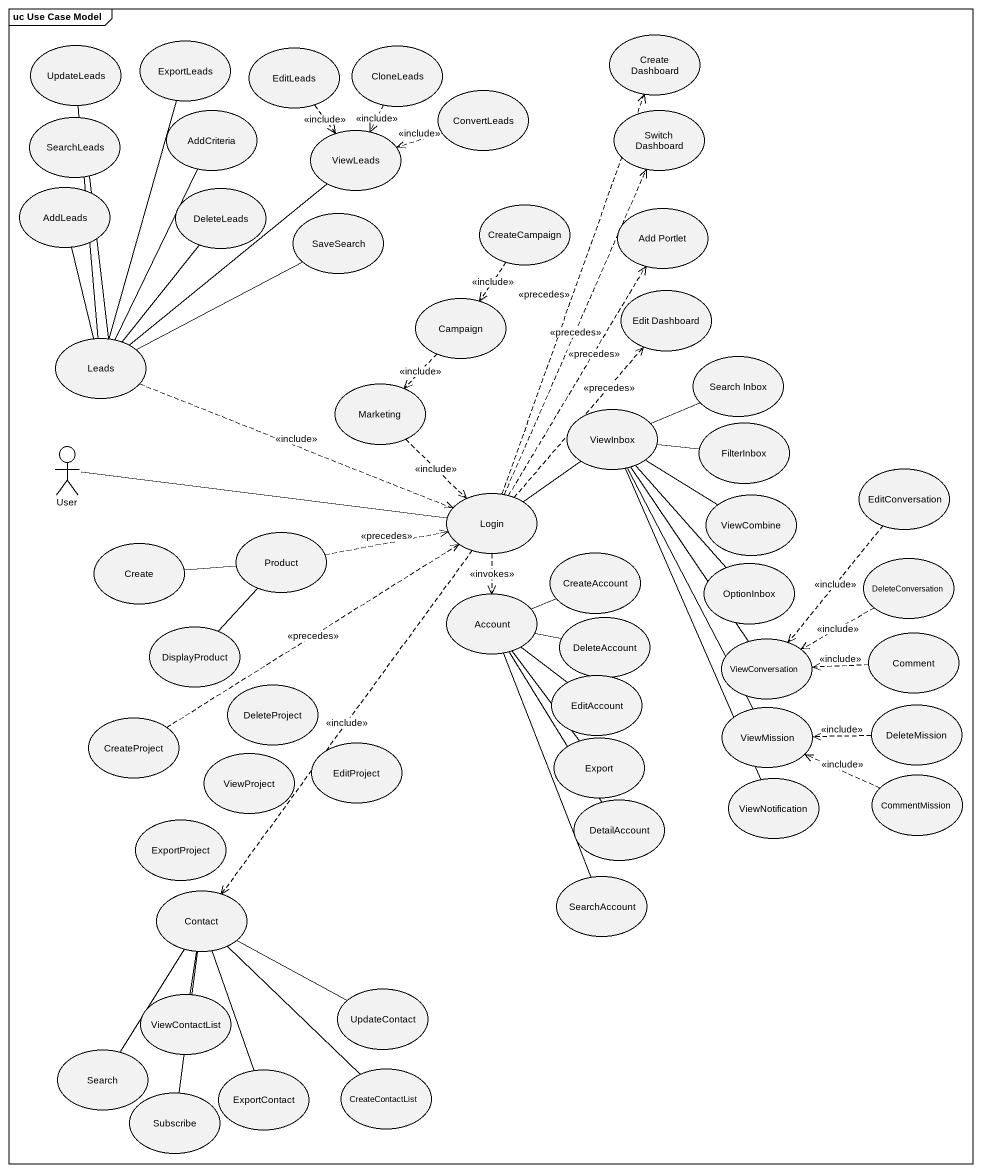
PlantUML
@startuml
mainframe uc Use Case Model
usecase ExportLeads
usecase "Create Dashboard" as Create_Dashboard
usecase UpdateLeads
usecase EditLeads
usecase CloneLeads
usecase SearchLeads
usecase AddCriteria
usecase ConvertLeads
usecase "Switch Dashboard" as Switch_Dashboard
usecase ViewLeads
usecase AddLeads
usecase DeleteLeads
usecase SaveSearch
usecase CreateCampaign
usecase "Add Portlet" as Add_Portlet
usecase Campaign
usecase "Edit Dashboard" as Edit_Dashboard
usecase Leads
usecase "Search Inbox" as Search_Inbox
usecase Marketing
usecase ViewInbox
usecase FilterInbox
actor User
usecase EditConversation
usecase Login
usecase ViewCombine
usecase "Create" as Create_
usecase Product
usecase CreateAccount
usecase OptionInbox
usecase DeleteConversation
usecase DisplayProduct
usecase Account
usecase DeleteAccount
usecase ViewConversation
usecase Comment
usecase DeleteProject
usecase EditAccount
usecase ViewMission
usecase DeleteMission
usecase CreateProject
usecase EditProject
usecase Export
usecase ViewProject
usecase ViewNotification
usecase CommentMission
usecase ExportProject
usecase DetailAccount
usecase Contact
usecase SearchAccount
usecase ViewContactList
usecase UpdateContact
usecase Search
usecase Subscribe
usecase ExportContact
usecase CreateContactList
EditLeads ..> ViewLeads : <<include>>
CloneLeads ..> ViewLeads : <<include>>
ConvertLeads .left.> ViewLeads : <<include>>
SaveSearch -left- Leads
CreateCampaign ..> Campaign : <<include>>
Campaign ..> Marketing : <<include>>
Leads -up- ExportLeads
Leads -up- UpdateLeads
Leads -up- SearchLeads
Leads -up- AddCriteria
Leads -up- ViewLeads
Leads -up- AddLeads
Leads -up- DeleteLeads
Leads .right.> Login : <<include>>
Marketing ..> Login : <<include>>
ViewInbox -right- Search_Inbox
ViewInbox -right- FilterInbox
ViewInbox -- ViewCombine
ViewInbox -- OptionInbox
ViewInbox -- ViewConversation
ViewInbox -- ViewMission
ViewInbox -- ViewNotification
User -right- Login
EditConversation ..> ViewConversation : <<include>>
Login .up.> Create_Dashboard : <<precedes>>
Login .up.> Switch_Dashboard : <<precedes>>
Login .up.> Add_Portlet : <<precedes>>
Login .up.> Edit_Dashboard : <<precedes>>
Login -up- ViewInbox
Login ..> Account : <<invokes>>
Login ..> Contact : <<include>>
Product .right.> Login : <<precedes>>
Product -left- Create_
DeleteConversation .left.> ViewConversation : <<include>>
DisplayProduct -up- Product
Account -right- CreateAccount
Account -right- DeleteAccount
Account -- EditAccount
Account -- Export
Account -- DetailAccount
Account -- SearchAccount
Comment .left.> ViewConversation : <<include>>
DeleteMission .left.> ViewMission : <<include>>
CreateProject .up.> Login : <<precedes>>
CommentMission .left.> ViewMission : <<include>>
Contact -right- UpdateContact
Contact -- Search
Contact -- Subscribe
Contact -- ExportContact
Contact -- CreateContactList
ViewContactList -up- Contact
@enduml
